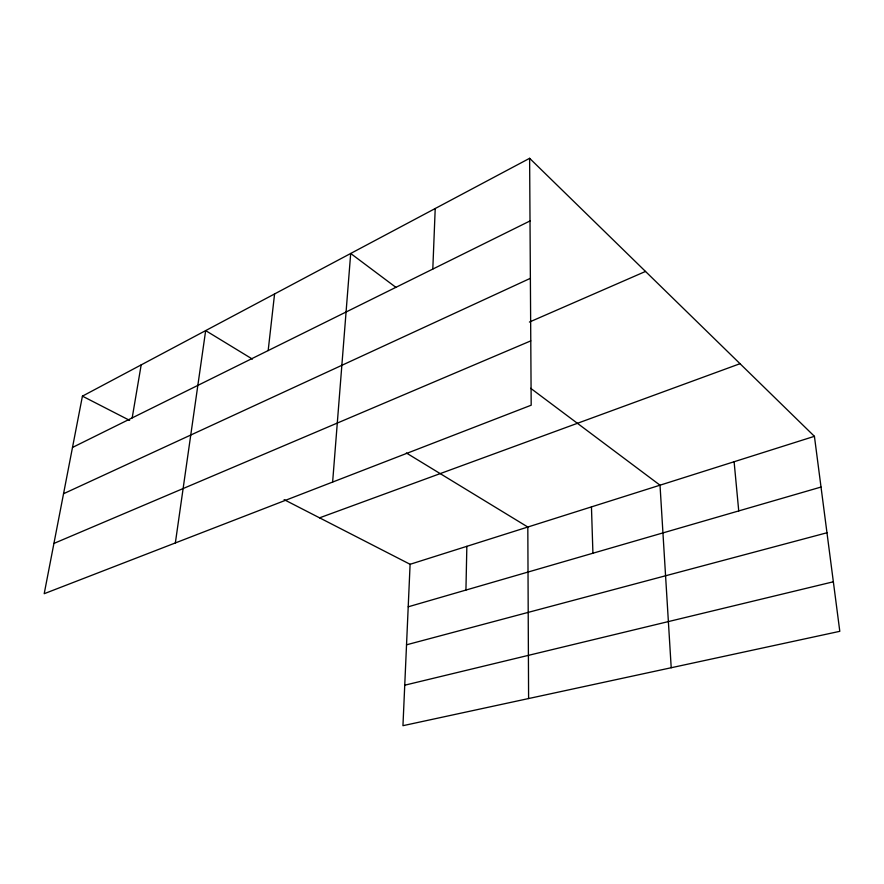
<?xml version="1.0" encoding="UTF-8"?>
<svg xmlns="http://www.w3.org/2000/svg" width="884" height="884" viewBox="0 0 884 884"><rect width="100%" height="100%" fill="white"/><g stroke="black" fill="none" stroke-linecap="round" stroke-linejoin="round"><path stroke-width="1.33" d="M465.934 590.07L466.851 546.323M432.806 269.067L435.215 208.525M284.129 499.648L410.099 564.29L402.949 725.687L839.8 631.32L814.418 436.32L529.615 158.313L82.422 396.142L44.2 593.705L531.185 405.203L529.615 158.313M332.627 482.067L350.694 253.476L396.01 287.422M268.172 350.572L274.57 293.952M175.352 542.942L205.663 330.605L252.393 359.092M132.18 417.9L141.175 364.893M72.499 447.448L530.013 220.945M63.538 493.736L530.378 278.327M529.417 322.063L645.508 271.443M53.924 543.428L530.776 340.881M319.566 517.836L740.019 363.7M410.099 564.29L814.418 436.32M408.209 606.811L821.015 487.051M406.529 644.812L826.971 532.765M404.739 685.199L833.347 581.783M82.422 396.142L129.628 420.364M406.364 452.984L527.814 527.03L528.599 698.548M530.676 388.297L660.016 485.183L671.21 667.74M734.107 461.735L738.737 510.919M591.451 506.886L592.921 553.229"/></g></svg>
